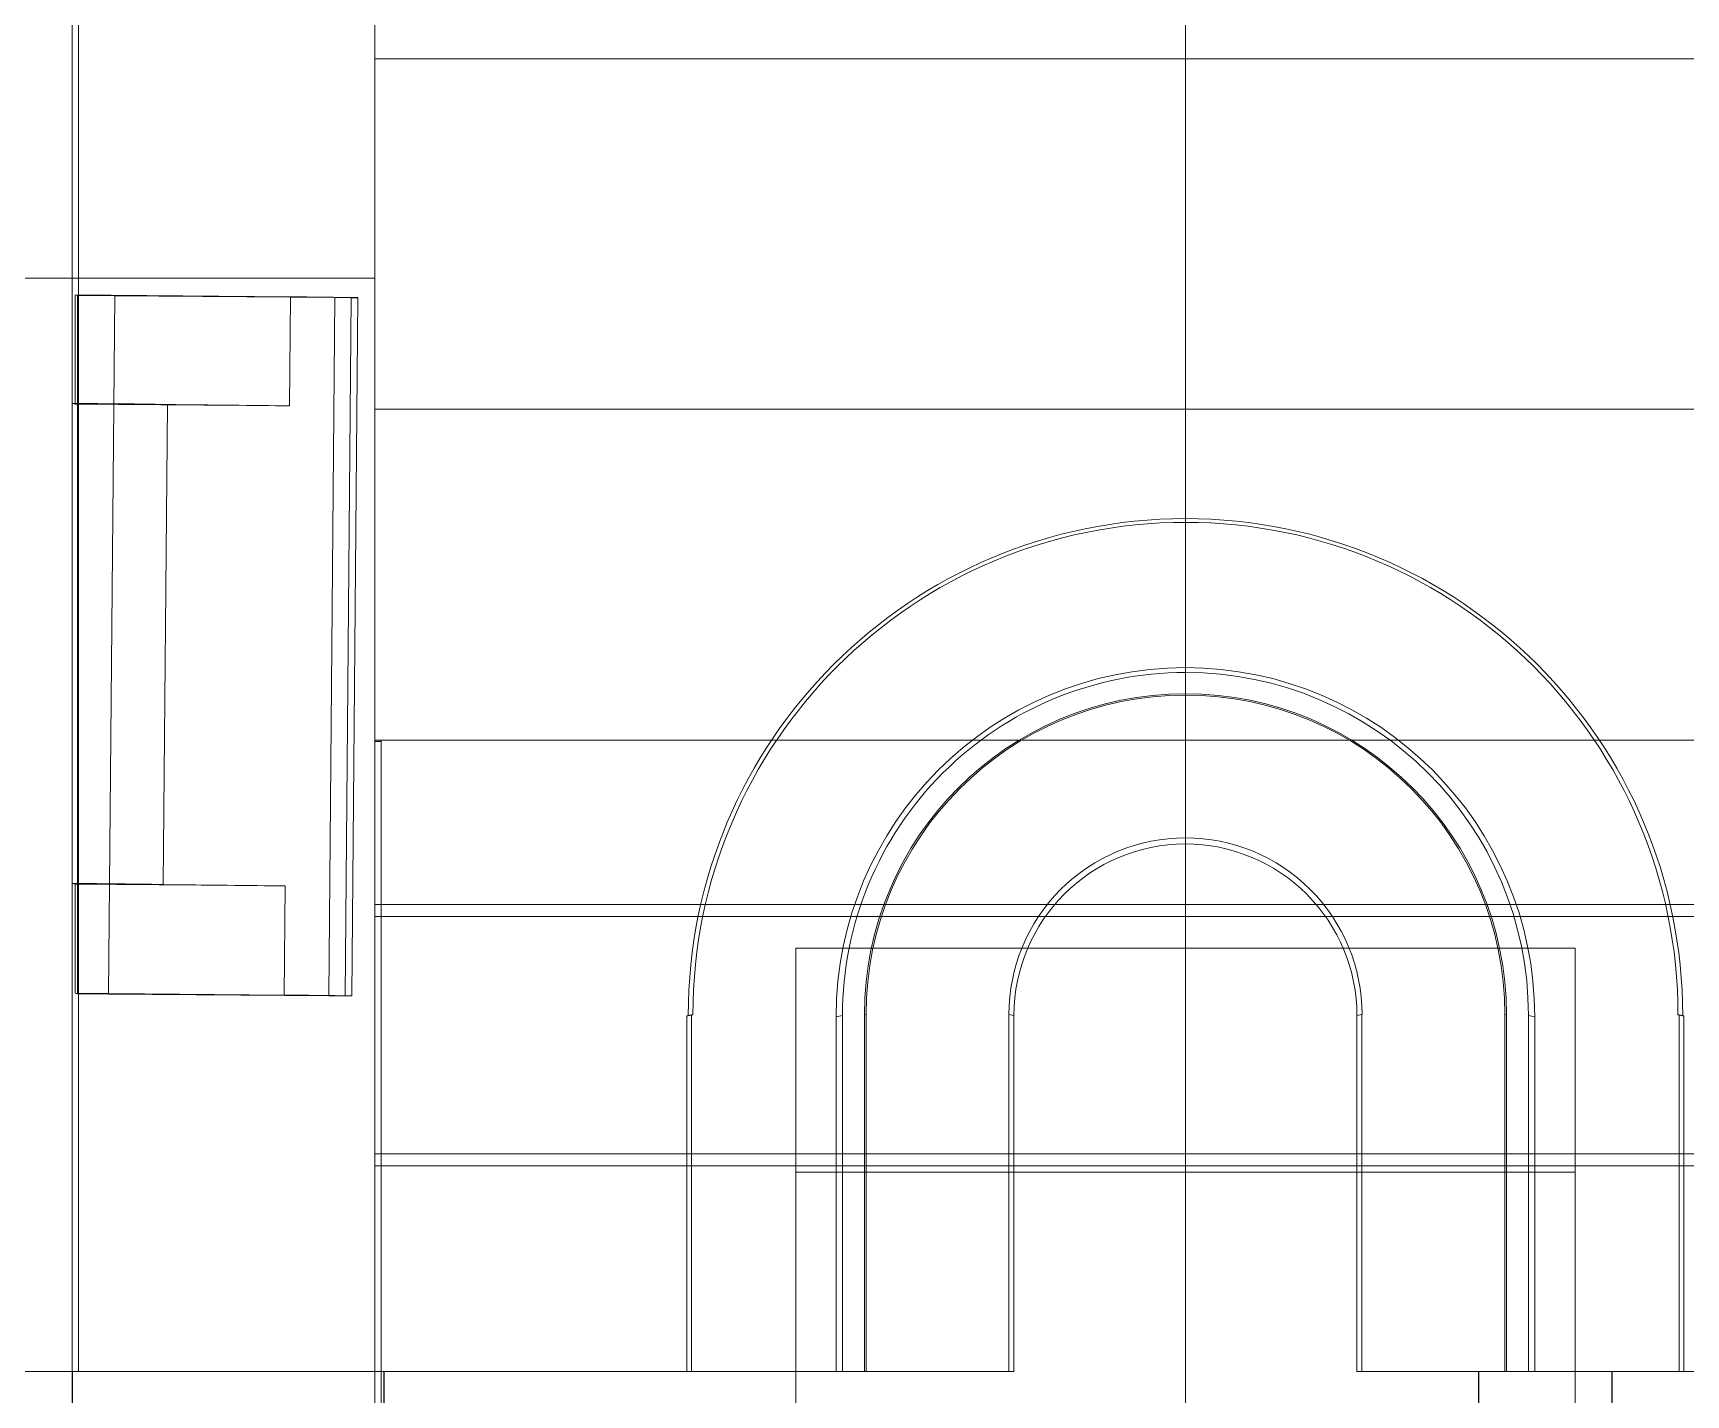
# Model space of a CAD drawing. Header units: millimetres. Extents: x 37984 to 70752, y 14140 to 37584.
# Drawn here: x 45857.16 to 45883.67, y 28257.84 to 28279.69 of the extents above; entities that cross this region are included whole.
import ezdxf

# ---------------------------------------------------------------- set-up
doc = ezdxf.new("R2010")
doc.units = ezdxf.units.MM
doc.set_wipeout_variables(frame=1)
doc.layers.add('! NO PLOT !', color=7, linetype='Continuous', true_color=0xff75dd, plot=False)
doc.layers.add('000-PI-Oprema', color=30, linetype='Continuous', lineweight=5)
doc.layers.add('004-PI-DIN Šina', color=3, linetype='Continuous')

# ---------------------------------------------------------------- blocks, each defined once
blk = doc.blocks.new('spojnica')
at = {"layer": '! NO PLOT !', "transparency": 33554687}
blk.add_line((44856.495, 28811.504), (44856.495, 26919.404), dxfattribs=at)
blk = doc.blocks.new('montažnaa')
at = {"layer": '! NO PLOT !'}
blk.add_line((46568.64, 28809.404), (46568.64, 26919.404), dxfattribs=at)
blk = doc.blocks.new('DELTA IP 30 - 47506030')
blk.add_wipeout([(47259.125, 28642.892), (47320.16, 28642.779), (47320.16, 28587.934), (47259.125, 28587.933)]).dxf.layer = '000-PI-Oprema'
at = {"layer": '000-PI-Oprema'}
for p, q in [((47299.106, 28634.374), (47299.106, 28608.374)), ((47304.723, 28608.374), (47304.723, 28634.374)), ((47310.032, 28634.374), (47310.032, 28608.374)), ((47310.033, 28608.474), (47310.033, 28634.274)), ((47312.671, 28634.374), (47312.671, 28608.374)), ((47312.862, 28634.374), (47312.862, 28608.374)), ((47316.671, 28608.374), (47316.671, 28634.374)), ((47316.862, 28608.374), (47316.862, 28634.374)), ((47320.16, 28626.975), (47320.16, 28634.374)), ((47314.438, 28629.292), (47314.454, 28629.367)), ((47314.454, 28629.367), (47320.16, 28629.368)), ((47314.454, 28629.367), (47314.454, 28629.347)), ((47314.454, 28629.347), (47314.438, 28629.272)), ((47314.438, 28629.292), (47314.438, 28629.272)), ((47320.16, 28629.292), (47314.438, 28629.292)), ((47326.973, 28627.624), (47313.371, 28627.624)), ((47313.371, 28627.624), (47313.371, 28615.124)), ((47316.961, 28615.124), (47316.961, 28627.624)), ((47314.472, 28626.975), (47314.449, 28626.874)), ((47320.16, 28626.975), (47314.472, 28626.975)), ((47320.16, 28626.874), (47320.16, 28626.975)), ((47314.449, 28626.874), (47320.16, 28626.874)), ((47320.16, 28624.124), (47320.16, 28626.874)), ((47314.438, 28626.522), (47314.432, 28626.494)), ((47314.432, 28626.494), (47320.16, 28626.494)), ((47314.438, 28626.522), (47320.16, 28626.522)), ((47314.449, 28624.124), (47314.432, 28624.204)), ((47314.432, 28624.204), (47320.16, 28624.204)), ((47320.16, 28624.124), (47314.449, 28624.124)), ((47249.321, 28621.374), (47329.932, 28621.374)), ((47264.431, 28621.374), (47314.432, 28621.374)), ((47314.449, 28618.624), (47314.432, 28618.543)), ((47320.16, 28618.543), (47314.432, 28618.543)), ((47314.449, 28618.624), (47320.16, 28618.624)), ((47320.16, 28615.874), (47320.16, 28618.624)), ((47320.16, 28616.253), (47314.432, 28616.253)), ((47314.438, 28616.225), (47314.432, 28616.253)), ((47320.16, 28616.225), (47314.438, 28616.225)), ((47314.472, 28615.772), (47314.449, 28615.874)), ((47320.16, 28615.874), (47314.449, 28615.874)), ((47320.16, 28615.874), (47320.16, 28615.772)), ((47320.16, 28615.772), (47314.472, 28615.772)), ((47320.16, 28615.772), (47320.16, 28608.374)), ((47326.973, 28615.124), (47313.371, 28615.124)), ((47314.454, 28613.4), (47314.438, 28613.475)), ((47314.438, 28613.475), (47314.438, 28613.455)), ((47314.438, 28613.455), (47320.16, 28613.455)), ((47314.438, 28613.455), (47314.454, 28613.38)), ((47314.454, 28613.38), (47314.454, 28613.4)), ((47314.454, 28613.38), (47320.16, 28613.38)), ((47310.033, 28608.474), (47326.873, 28608.474)), ((47310.053, 28608.474), (47310.053, 28608.374)), ((47299.106, 28608.374), (47294.846, 28608.374)), ((47299.106, 28608.374), (47310.032, 28608.374)), ((47302.621, 28599.756), (47302.621, 28608.374)), ((47302.621, 28608.374), (47302.621, 28608.374)), ((47310.032, 28608.374), (47310.035, 28608.374)), ((47310.035, 28608.374), (47310.038, 28608.374)), ((47310.038, 28608.374), (47310.041, 28608.374)), ((47310.041, 28608.374), (47310.044, 28608.374)), ((47310.044, 28608.374), (47310.047, 28608.374)), ((47310.047, 28608.374), (47310.05, 28608.374)), ((47310.05, 28608.374), (47310.053, 28608.374)), ((47310.052, 28608.374), (47326.973, 28608.374)), ((47320.16, 28599.756), (47320.16, 28608.374)), ((47320.16, 28608.374), (47320.16, 28608.374)), ((47314.134, 28607.897), (47302.934, 28607.995)), ((47302.936, 28608.103), (47314.136, 28608.006)), ((47302.908, 28604.203), (47302.935, 28607.733)), ((47302.935, 28607.733), (47314.135, 28607.635)), ((47314.107, 28604.105), (47314.135, 28607.635)), ((47302.922, 28607.021), (47302.892, 28603.568)), ((47302.922, 28607.021), (47304.672, 28607.006)), ((47304.672, 28607.006), (47304.642, 28603.568)), ((47312.372, 28606.938), (47312.342, 28603.568)), ((47314.122, 28606.923), (47312.372, 28606.938)), ((47314.122, 28606.923), (47314.092, 28603.568)), ((47312.35, 28604.98), (47304.651, 28605.048)), ((47302.901, 28603.608), (47302.908, 28604.203)), ((47302.908, 28604.203), (47314.107, 28604.105)), ((47314.102, 28603.609), (47314.107, 28604.105)), ((47320.16, 28603.624), (47259.125, 28603.62)), ((47320.16, 28603.521), (47259.125, 28603.517)), ((47302.892, 28603.568), (47302.901, 28603.608)), ((47304.642, 28603.568), (47302.892, 28603.568)), ((47302.901, 28603.608), (47314.102, 28603.609)), ((47304.631, 28603.522), (47304.642, 28603.568)), ((47312.332, 28603.522), (47312.342, 28603.568)), ((47312.342, 28603.568), (47314.092, 28603.568)), ((47314.092, 28603.568), (47314.102, 28603.609))]:
    blk.add_line(p, q, dxfattribs=at)
for centre, major_axis, ratio, start_param, end_param in [((47314.455, 28621.374), (7.974, 0), 0.999993, 1.570863, 4.712322), ((47314.438, 28621.374), (7.898, 0), 0.999993, 1.570863, 4.712322), ((47314.472, 28621.374), (5.601, 0), 0.999993, 1.570863, 3.141593), ((47314.449, 28621.374), (0, 5.5), 0.999993, 0, 1.570796), ((47314.438, 28621.374), (5.148, 0), 0.999993, 1.570863, 4.712322), ((47314.432, 28621.374), (5.121, 0), 0.999993, 1.570863, 4.712322), ((47314.432, 28621.374), (-2.831, 0), 0.999993, -1.570863, 0), ((47314.449, 28621.374), (0, -2.75), 0.999993, -3.141593, -1.570796), ((47314.472, 28621.374), (5.601, 0), 0.999993, 3.141593, 4.712322), ((47314.449, 28621.374), (0, 5.5), 0.999993, 1.570796, 3.141593), ((47314.432, 28621.374), (-2.831, 0), 0.999993, 0, 1.570863), ((47314.449, 28621.374), (0, -2.75), 0.999993, -1.570796, 0), ((47302.905, 28602.904), (-0.057, -6.5), 0.003812, -2.470773, -2.256762), ((47302.932, 28607.603), (-0.004, -0.5), 0.003812, -3.141559, -2.470773), ((47302.932, 28607.603), (-0.004, -0.5), 0.003812, 1.832629, 3.141626), ((47314.105, 28602.806), (0.057, 6.5), 0.003812, 0.670819, 0.88483), ((47314.132, 28607.506), (0.004, 0.5), 0.003812, 0.000033, 0.670819), ((47314.132, 28607.506), (0.004, 0.5), 0.003812, -1.308964, 0.000033), ((47304.655, 28602.888), (0.057, 6.5), 0.003812, 0.88483, 1.232188), ((47312.355, 28602.821), (-0.057, -6.5), 0.003812, -2.256762, -1.909405), ((47304.635, 28603.088), (0.017, 2), 0.003812, 0.20202, 1.352145), ((47312.335, 28603.021), (-0.017, -2), 0.003812, -2.939572, -1.824151), ((47251.013, 28603.556), (229.219, -0.001), 0.000152, -1.334693, -1.299989)]:
    blk.add_ellipse(centre, major_axis=major_axis, ratio=ratio, start_param=start_param, end_param=end_param, dxfattribs=at)
blk = doc.blocks.new('*U529')
at = {"layer": '004-PI-DIN Šina'}
blk.add_lwpolyline([(220, -17.5), (220, 17.5), (0, 17.5), (0, -17.5)], close=True, dxfattribs=at)
blk.add_lwpolyline([(0, -12.5), (220, -12.5)], dxfattribs=at)

msp = doc.modelspace()

# ---------------------------------------------------------------- block references
at = {"rotation": 270}
msp.add_blockref('*U529', (45875.292, 28439.404), dxfattribs=at)
at = {"layer": '000-PI-Oprema'}
for name, p in [('montažnaa', (-686.158, -100)), ('spojnica', (1023.847, -100))]:
    msp.add_blockref(name, p, dxfattribs=at)

# ---------------------------------------------------------------- next in the draw order: block references
at = {"layer": '000-PI-Oprema', "rotation": 270}
msp.add_blockref('DELTA IP 30 - 47506030', (17254.271, 75578.377), dxfattribs=at)

doc.saveas('drawing.dxf')
